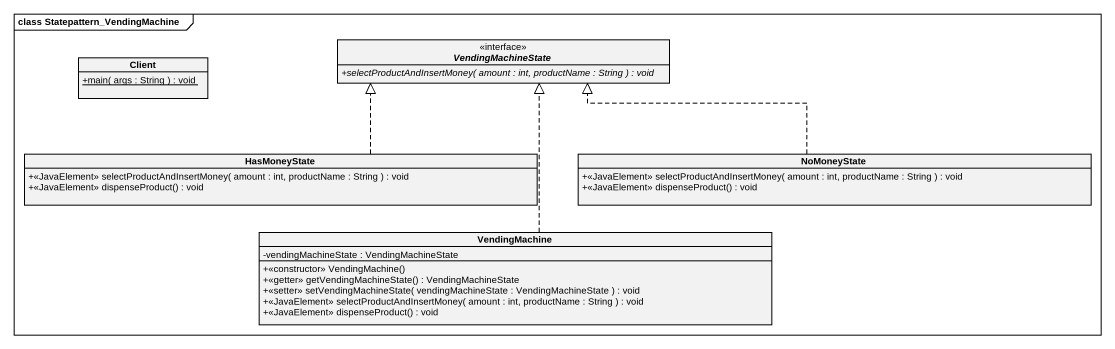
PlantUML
@startuml
mainframe class Statepattern_VendingMachine
hide circle
hide empty members
skinparam classAttributeIconSize 0
interface VendingMachineState {
  {abstract} +selectProductAndInsertMoney( amount : int, productName : String ) : void
}
class Client {
  {static} +main( args : String ) : void
}
class HasMoneyState {
  +<<JavaElement>> selectProductAndInsertMoney( amount : int, productName : String ) : void
  +<<JavaElement>> dispenseProduct() : void
}
class NoMoneyState {
  +<<JavaElement>> selectProductAndInsertMoney( amount : int, productName : String ) : void
  +<<JavaElement>> dispenseProduct() : void
}
class VendingMachine {
  -vendingMachineState : VendingMachineState
  +<<constructor>> VendingMachine()
  +<<getter>> getVendingMachineState() : VendingMachineState
  +<<setter>> setVendingMachineState( vendingMachineState : VendingMachineState ) : void
  +<<JavaElement>> selectProductAndInsertMoney( amount : int, productName : String ) : void
  +<<JavaElement>> dispenseProduct() : void
}
HasMoneyState .right.|> VendingMachineState
NoMoneyState .left.|> VendingMachineState
VendingMachine .up.|> VendingMachineState
@enduml
